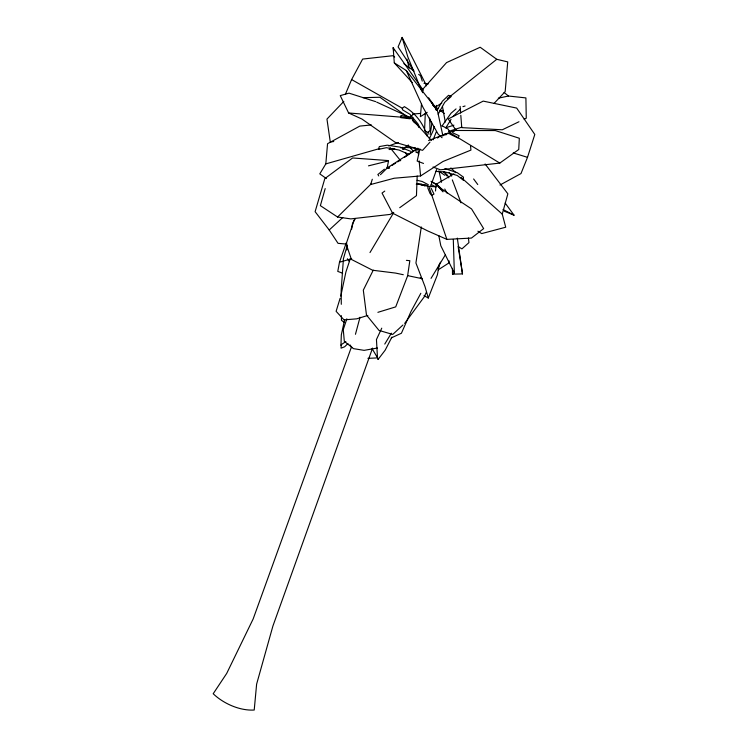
<?xml version="1.0" encoding="UTF-8"?>
<svg xmlns="http://www.w3.org/2000/svg" width="748" height="748" viewBox="0 0 748 748"><rect width="100%" height="100%" fill="white"/><g stroke="black" fill="none" stroke-linecap="round" stroke-linejoin="round"><path stroke-width="1.12" d="M429.698 118.1L430.035 130.208L428.165 132.461L424.546 130.788L425.313 113.051M436.327 110.012L436.43 105.365L435.944 109.881M340.948 345.389L341.322 334.824L344.594 319.91M417.178 176.004L416.458 195.658L399.713 207.701M416.178 149.628L416 152.255L417.758 152.788M435.514 191.002L436.084 184.027L442.956 191.843M326.399 178.566L319.798 173.873L325.81 163.896L327.559 143.709L359.816 126.094L371.363 124.944M421.47 104.103L420.376 116.669L427.202 112.331M422.461 92.677L422.76 89.255L446.547 62.598L480.188 47.246L496.765 59.298L507.724 61.897L505.171 91.602L494.035 103.439M346.801 249.982L347.278 245.344L343.444 258.612L341.153 290.626L341.294 304.305M421.292 226.943L415.925 263.006L425.004 286.596L428.286 298.013L437.393 274.853L439.254 264.605M351.616 229.356L352.458 223.746L354.926 218.491M430.137 134.406L431.774 124.215M346.231 242.922L339.489 262.239L337.769 271.393L342.64 273.235M380.48 174.667L387.081 168.141L388.539 160.904L368.484 165.85M419.918 148.852L417.169 161.063L423.508 163.447M449.137 260.893L448.594 263.156L438.094 269.897M434.149 126.618L433.111 130.769L429.268 138.857M355.459 334.291L360.022 317.217M477.897 231.207L481.712 233.591L505.723 227.214L502.254 214.106L507.864 193.816L485.115 163.98M427.837 134.509L428.66 131.545M325.193 188.589L320.368 205.653L337.582 217.032L350.849 218.893L390.409 214.386L393.196 212.376M340.106 298.312L336.114 311.318L344.005 319.882L356.712 318.835L367.857 315.413M340.77 296.143L345.894 272.038L350.288 258.733M372.298 179.249L370.671 184.522L394.168 178.239L420.591 175.939L442.966 161.493L470.931 150.096L470.529 145.748M499.982 185.018L520.991 173.564L527.499 157.342L534.801 134.453L516.681 108.086L483.208 101.111L448.211 118.988L455.953 130.115M346.848 318.807L343.267 329.597L344.323 341.34L353.514 348.652L364.108 350.354L377.413 348.026M372.579 348.072L272.908 626.039L256.62 684.149L254.217 710.03C239.893 710.918 223.456 703.644 213.199 693.733L226.709 673.415L253.17 618.933L351.569 346.623M430.352 186.972L436.608 169.525M433.111 139.839L436.346 131.713M437.889 268.56L440.441 262.202M345.454 94.136L351.607 79.569L362.64 59.073L392.831 55.707L394.682 57.035M426.556 85.796L402.125 37.4L398.104 46.909L413.429 70.293M426.136 292.646L424.303 296.76L404.659 323.426M381.761 328.166L376.45 339.536L377.572 359.19L378.338 359.115L385.155 350.214L391.896 337.114M373.252 270.178L363.313 290.14L366.473 314.992L379.012 330.42L392.728 334.44L402.948 324.997M458.384 137.267L459.16 135.743L452.895 132.929M445.789 127.871L451.025 119.428M420.834 293.3L410.951 311.561L401.414 333.243L391.316 337.881M438.188 114.21L444.705 102.298L451.212 96.501L448.566 95.295L442.358 101.242L437.141 110.068M355.394 218.481L353.701 221.473L346.156 243.97L351.41 259.434L372.635 270.243L395.524 273.076L403.284 274.712M442.021 125.991L451.072 113.182L456.046 108.918M369.98 252.562L393.747 212.544M384.762 344.08L391.382 333.178M431.044 278.378L445.191 255.105M452.979 116.613L460.572 108.862M429.969 142.157L422.564 150.357L395.196 142.307L361.939 119.044L348.605 112.976L340.256 95.613L349.017 93.154L375.627 101.625M343.818 101.41L326.96 119.091L330.27 141.961L333.739 141.531M337.582 217.032L371.41 183.625M347.951 343.538L344.65 346.773L341.069 348.157L341.21 344.697L345.866 341.584M347.109 244.129L338.04 243.334L329.214 229.982L342.762 217.518M408.333 145.177L402.592 148.889M384.369 169.179L377.871 174.49L378.74 175.948M447.229 98.727L496.765 59.298M408.96 117.801L414.392 113.528M442.227 135.884L444.714 134.051L449.829 133.35M384.771 191.086L382.041 193.059L392.55 213.152L427.519 230.842L446.883 239.379L471.446 238.07L483.647 228.608L471.558 208.935L438.487 186.972M433.017 167.028L440.413 169.815L499.795 163.092L518.747 149.507L519.318 138.249L495.279 130.554L454.737 130.479L428.585 140.549M437.496 137.978L440.189 136.08M452.587 132.19L456.243 129.591M402.901 149.441L405.725 147.468L415.729 148.076M404.462 157.417L416.926 148.843M386.632 168.328L417.889 148.188L418.562 155.126M434.999 107.366L441.825 103.028M387.782 167.991L389.755 166.767M391.737 165.551L395.683 163.111M397.665 161.886L400.629 160.063M436.327 184.176L453.896 173.882M432.409 194.957L433.98 194.087L431.175 188.281M452.456 268.345L452.484 274.142L454.363 273.095L453.297 239.425M518.972 121.746L502.301 129.787L461.759 127.637L460.805 115.323M524.18 119.231L526.265 118.221L525.9 97.913L508.453 96.025L498.336 98.194M388.708 145.963L398.282 142.475M446.304 127.609L453.896 125.168M386.557 168.478L388.745 167.776M448.585 131.396L461.881 127.151M462.928 106.655L465.078 105.992M377.88 312.337L395.72 306.876L407.604 275.862L409.839 260.697L406.407 260.351M339.489 262.239L351.663 258.705M325.81 163.896L379.722 148.525M439.843 111.153L443.218 110.358M389.063 149.563L394.757 148.656M400.442 147.758L402.723 147.393L403.808 149.422M442.18 135.276L446.537 134.612M412.541 114.042L420.254 113.434M421.031 185.055L425.49 184.737L428.333 186.504M416.262 184.223L421.358 183.971L424.948 186.065M367.913 358.329L376.431 357.965M362.92 97.67L379.937 97.268L408.006 117.268M452.484 274.142L462.498 273.918L457.309 238.098M435.691 171.395L444.92 171.918L457.206 175.462L463.405 180.277L463.461 177.117L457.234 172.666L444.91 168.618M416.701 183.634L428.772 186.355L436.327 186.832M388.006 160.568L352.617 157.968L324.819 178.613L315.114 211.684L329.214 229.982M348.605 112.976L411.091 117.932L431.456 140.521M387.081 168.141L389.325 168.384M423.957 83.271L428.37 83.87M410.222 118.81L400.788 117.679L400.984 115.463L408.352 116.903M407.716 275.647L422.115 278.677M417.085 180.305L422.096 181.455L428.333 184.709M513.212 152.919L527.499 157.342M457.991 138.025L449.81 134.116M410.83 151.395L400.133 147.132L387.258 145.187L379.32 146.58L378.413 149.404L386.436 147.683L399.123 150.067L408.586 154.238M504.264 211.188L514.035 215.172L505.152 203.063M376.665 102.111L411.091 117.932M423.985 295.647L428.286 298.013M503.011 209.505L514.035 215.172M431.241 184.541L435.345 186.748M442.124 125.786L448.267 129.17L449.903 132.452M351.607 79.569L402.387 108.292M449.782 132.648L499.795 163.092M430.979 181.259L436.851 184.859L441.9 189.599M432.082 181.801L437.851 185.345L443.629 190.824M458.019 246.457L461.927 248.878L468.94 242.623L468.426 237.986M423.256 90.209L393.149 47.704L394.29 62.869L406.239 70.49L437.309 110.04L442.9 135.846M420.273 277.62L422.134 278.873M438.758 171.124L444.91 175.331M403.911 63.711L414.074 71.041M418.684 74.379L420.535 75.716L422.274 81.121M436.131 107.469L437.945 108.797M439.759 110.124L444.284 113.444M344.183 322.379L341.462 320.266L341.415 315.703M443.377 171.9L447.388 175.097L448.847 177.884M443.583 171.638L445.256 172.984L446.827 175.883M504.105 92.462L508.453 96.025M412.438 120.409L415.71 123.205M413.644 121.765L417.926 125.458L418.927 127.469M461.002 177.332L502.254 214.106M442.059 137.744L438.113 134.07L423.059 107.469L406.239 70.49M450.885 167.917L455.85 172.741M394.29 62.869L412.279 82.598M432.615 104.898L437.309 110.04L428.604 97.764M408.24 145.177L413.448 151.423M431.624 195.387L429.969 193.358L427.65 187.636M390.11 147.702L400.648 160.755M473.624 178.978L477.757 184.532M432.194 103.663L436.626 109.694M430.913 101.466L435.495 107.749M347.409 258.761L349.391 261.51M449.099 172.33L451.633 176.107M350.045 344.912L351.925 347.755M429.371 119.016L431.736 122.924M372.13 348.727L378.338 359.115M444.751 189.029L447.024 193.106M405.444 152.47L407.08 155.519M419.759 127.478L417.795 123.644L409.941 114.313L402.564 109.834L402.256 108.413L404.322 106.627C415.243 112.967 423.639 123.56 426.865 135.818M454.363 273.095L440.806 245.737L438.805 235.583M421.844 91.34L407.791 56.773L402.125 37.4M452.306 179.894L461.011 202.83M428.772 186.355L446.883 239.379M406.949 59.111L409.212 68.049M439.02 171.142L441.488 182.297M458.225 247.448L458.664 249.664M393.149 47.704L393.794 50.995M442.442 106.384L445.284 122.018M458.833 250.767L462.498 273.918M419.123 160.904L420.591 175.939M460.114 106.366L460.628 113.079M412.784 117.408L413.036 120.774"/></g></svg>
